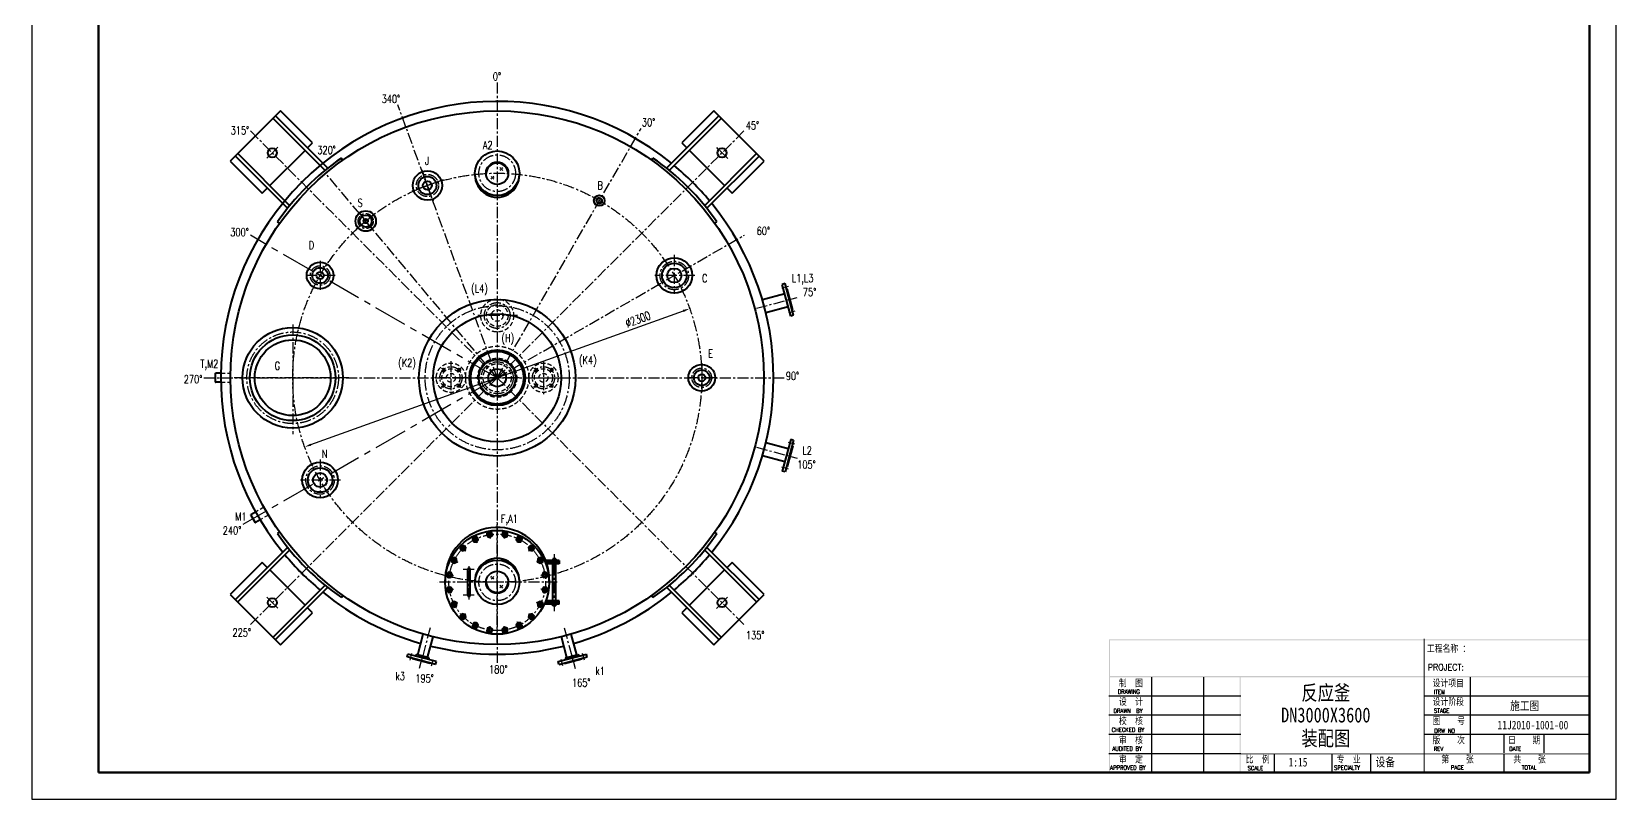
# Model space of a CAD drawing. Extents: x -25301 to -330, y -13680 to -1065.
# Drawn here: x -9240 to -330, y -13680 to -9364 of the extents above; entities that cross this region are included whole.
import ezdxf
from ezdxf.enums import TextEntityAlignment as Align

# ---------------------------------------------------------------- set-up
doc = ezdxf.new("R2010")
doc.units = 0
doc.header["$LTSCALE"] = 50
doc.header["$MEASUREMENT"] = 0
for name, pattern in [('CENTER', [2, 1.25, -0.25, 0.25, -0.25]), ('DASHED', [0.75, 0.5, -0.25]), ('DIVIDE', [1.25, 0.5, -0.25, 0, -0.25, 0, -0.25])]:
    doc.linetypes.add(name, pattern=pattern)
doc.layers.get('0').update_dxf_attribs({"linetype": 'CONTINUOUS'})
doc.layers.get('DEFPOINTS').update_dxf_attribs({"linetype": 'CONTINUOUS'})
doc.layers.add('1', color=7, linetype='CONTINUOUS', lineweight=40)
doc.layers.add('2', color=1, linetype='CONTINUOUS', lineweight=40)
for name, color, linetype in [('3', 3, 'CENTER'), ('6', 7, 'DIVIDE'), ('66666', 1, 'CONTINUOUS')]:
    doc.layers.add(name, color=color, linetype=linetype)
doc.styles.add('HZ', font='romans.shx', dxfattribs={"width": 0.7, "bigfont": 'hz1.shx'})
doc.styles.add('HZ1', font='romans.shx', dxfattribs={"width": 0.7, "bigfont": 'hz1.shx'})
doc.styles.add('ROMANC', font='romanc')
doc.styles.add('STYLE1', font='SimSun.ttf', dxfattribs={"width": 0.8})
doc.dimstyles.new('STANDARD$3', dxfattribs={"dimscale": 15, "dimtxt": 3.2, "dimasz": 2.5, "dimexe": 1, "dimexo": 0, "dimgap": 1.2, "dimtad": 1, "dimdec": 0, "dimzin": 0, "dimdsep": 46, "dimtxsty": 'HZ1', "dimcen": 0, "dimclrd": 7, "dimclre": 7, "dimclrt": 7, "dimadec": 0, "dimazin": 0, "dimtfac": 1, "dimtdec": 0, "dimtmove": 0, "dimatfit": 0, "dimfxl": 1, "dimtolj": 1, "dimtzin": 0, "dimarcsym": 0})

# ---------------------------------------------------------------- blocks, each defined once
blk = doc.blocks.new('*D90')
at = {"color": 7, "lineweight": -2}
blk.add_line((-7669.8, -11685.9), (-5575.7, -10933.9), dxfattribs=at)
at = {"color": 7}
for points in [[(-5577.8, -10928), (-5573.6, -10939.8), (-5540.4, -10921.2)], [(-7671.9, -11680), (-7667.7, -11691.8), (-7705.1, -11698.6)]]:
    blk.add_solid(points, dxfattribs=at)
at = {"layer": 'DEFPOINTS', "color": 0}
for p in [(-5540.4, -10921.2), (-7705.1, -11698.6)]:
    blk.add_point(p, dxfattribs=at)
at = {"color": 7, "insert": (-5831.5, -10981.1), "char_height": 48, "attachment_point": 5, "rotation": 19.7547, "style": 'HZ1'}
blk.add_mtext('\\A1;∅2300', dxfattribs=at)

msp = doc.modelspace()

# ---------------------------------------------------------------- linework, layer by layer
for p, q in [((-9240.2, -1064.7), (-9240.2, -13679.7)), ((-330.2, -13679.7), (-330.2, -1064.7)), ((-6658.4, -12432), (-6652.1, -12425.7)), ((-6657.3, -12441.5), (-6642.1, -12426.3)), ((-6647.8, -12442.6), (-6641.5, -12436.3)), ((-6608.1, -12481.6), (-6601.8, -12475.4)), ((-6607, -12491.2), (-6591.8, -12476)), ((-6597.4, -12492.3), (-6591.2, -12486)), ((-9240.2, -13679.7), (-330.2, -13679.7))]:
    msp.add_line(p, q)
at = {"color": 7, "linetype": 'ByBlock'}
for p, q in [((-6608.1, -10138.2), (-6601.8, -10144.4)), ((-6607, -10128.6), (-6591.8, -10143.8)), ((-6597.4, -10127.5), (-6591.2, -10133.8)), ((-6658.4, -10187.8), (-6652.1, -10194.1)), ((-6657.3, -10178.3), (-6642.1, -10193.5)), ((-6647.8, -10177.2), (-6641.5, -10183.5))]:
    msp.add_line(p, q, dxfattribs=at)
at = {"const_width": 13.5}
for points in [[(-480.2, -13529.7), (-480.2, -1214.7), (-8865.2, -1214.7), (-8865.2, -13529.7)], [(-8865.2, -13529.7), (-480.2, -13529.7)]]:
    msp.add_lwpolyline(points, dxfattribs=at)
at = {"color": 7, "linetype": 'ByBlock'}
msp.add_arc((-6048.6, -10314.1), 17.2, 90, 359.63394, dxfattribs=at)
at = {"layer": '1', "color": 1}
for p, q in [((-7840.4, -9809.4), (-8123.3, -10092.2)), ((-7882.9, -9851.8), (-7590, -10144.7)), ((-7868.7, -9837.7), (-7574.1, -10132.3)), ((-7660.8, -9989), (-7840.4, -9809.4)), ((-5376.8, -9837.7), (-5671.4, -10132.3)), ((-5362.6, -9851.8), (-5655.5, -10144.7)), ((-5405, -9809.4), (-5584.7, -9989)), ((-5122.2, -10092.2), (-5405, -9809.4)), ((-8095, -10063.9), (-7800.4, -10358.5)), ((-8080.9, -10049.8), (-7788, -10342.6)), ((-7901.2, -10229.5), (-7703.2, -10031.5)), ((-7689, -10017.3), (-7660.8, -9989)), ((-5584.7, -9989), (-5556.4, -10017.3)), ((-5542.3, -10031.5), (-5344.3, -10229.5)), ((-5164.6, -10049.8), (-5457.5, -10342.6)), ((-5150.5, -10063.9), (-5445.1, -10358.5)), ((-8123.3, -10092.2), (-7943.6, -10271.9)), ((-7490.1, -10087.9), (-7498.8, -10074.5)), ((-5755.4, -10087.9), (-5746.7, -10074.5)), ((-5301.9, -10271.9), (-5122.2, -10092.2)), ((-7943.6, -10271.9), (-7915.3, -10243.6)), ((-5330.2, -10243.6), (-5301.9, -10271.9)), ((-7844.7, -10442.6), (-7858.1, -10433.9)), ((-5400.8, -10442.6), (-5387.3, -10433.9)), ((-8208.2, -11285.9), (-8207.2, -11284.9)), ((-8208.2, -11285.9), (-8208.2, -11333.9)), ((-8176.5, -11284.9), (-8207.2, -11284.9)), ((-8208.2, -11333.9), (-8207.2, -11334.9)), ((-8176.5, -11334.9), (-8207.2, -11334.9)), ((-8007.8, -12081.8), (-8007.4, -12080.5)), ((-8007.8, -12081.8), (-7983.8, -12123.4)), ((-7980.9, -12065.2), (-8007.4, -12080.5)), ((-7955.9, -12108.5), (-7982.4, -12123.8)), ((-7983.8, -12123.4), (-7982.4, -12123.8)), ((-7844.7, -12177.2), (-7858.1, -12185.9)), ((-5400.8, -12177.2), (-5387.3, -12185.9)), ((-8095, -12555.9), (-7800.4, -12261.3)), ((-8080.9, -12570), (-7788, -12277.2)), ((-5164.6, -12570), (-5457.5, -12277.2)), ((-5150.5, -12555.9), (-5445.1, -12261.3)), ((-7943.6, -12347.9), (-8123.3, -12527.6)), ((-7915.3, -12376.2), (-7943.6, -12347.9)), ((-6274.1, -12337.6), (-6357.5, -12337.6)), ((-6274.1, -12346.7), (-6353.5, -12346.7)), ((-6274.1, -12355.8), (-6349.9, -12355.8)), ((-6292.2, -12328.6), (-6310.3, -12328.6)), ((-6310.3, -12328.6), (-6310.3, -12337.6)), ((-6310.3, -12564.1), (-6310.3, -12355.8)), ((-6292.2, -12328.6), (-6292.2, -12337.6)), ((-6292.2, -12564.1), (-6292.2, -12355.8)), ((-6274.1, -12337.6), (-6274.1, -12355.8)), ((-5301.9, -12347.9), (-5330.2, -12376.2)), ((-5122.2, -12527.6), (-5301.9, -12347.9)), ((-7703.2, -12588.3), (-7901.2, -12390.4)), ((-6788.5, -12532.4), (-6788.5, -12387.5)), ((-6774, -12532.4), (-6774, -12387.5)), ((-5344.3, -12390.4), (-5542.3, -12588.3)), ((-8123.3, -12527.6), (-7840.4, -12810.4)), ((-7882.9, -12768), (-7590, -12475.2)), ((-7868.7, -12782.2), (-7574.1, -12487.5)), ((-7490.1, -12531.9), (-7498.8, -12545.3)), ((-5755.4, -12531.9), (-5746.7, -12545.3)), ((-5376.8, -12782.2), (-5671.4, -12487.5)), ((-5362.6, -12768), (-5655.5, -12475.2)), ((-5405, -12810.4), (-5122.2, -12527.6)), ((-7840.4, -12810.4), (-7660.8, -12630.8)), ((-7660.8, -12630.8), (-7689, -12602.5)), ((-6274.1, -12582.2), (-6357.5, -12582.2)), ((-6274.1, -12573.1), (-6353.5, -12573.1)), ((-6274.1, -12564.1), (-6349.9, -12564.1)), ((-6310.3, -12591.2), (-6310.3, -12582.2)), ((-6292.2, -12591.2), (-6310.3, -12591.2)), ((-6292.2, -12591.2), (-6292.2, -12582.2)), ((-6274.1, -12582.2), (-6274.1, -12564.1)), ((-5556.4, -12602.5), (-5584.7, -12630.8)), ((-5584.7, -12630.8), (-5405, -12810.4))]:
    msp.add_line(p, q, dxfattribs=at)
at = {"layer": '1'}
msp.add_line((-6530.2, -10959.9), (-6530.2, -10959.9), dxfattribs=at)
at = {"layer": '1', "color": 1}
for points in [[(-6738.7, -12232.4), (-6729.8, -12218.7), (-6737.2, -12204.1), (-6753.5, -12203.3), (-6762.4, -12217), (-6755, -12231.5)], [(-6662.7, -12207.7), (-6650, -12197.4), (-6652.5, -12181.3), (-6667.8, -12175.4), (-6680.5, -12185.7), (-6678, -12201.8)], [(-6582.8, -12207.7), (-6567.5, -12201.8), (-6565, -12185.7), (-6577.7, -12175.4), (-6592.9, -12181.3), (-6595.5, -12197.4)], [(-6506.8, -12232.4), (-6490.5, -12231.5), (-6483.1, -12217), (-6492, -12203.3), (-6508.3, -12204.1), (-6515.7, -12218.7)], [(-6803.3, -12279.3), (-6799.1, -12263.6), (-6810.6, -12252), (-6826.4, -12256.2), (-6830.7, -12272), (-6819.1, -12283.6)], [(-6442.2, -12279.3), (-6426.4, -12283.6), (-6414.8, -12272), (-6419.1, -12256.2), (-6434.9, -12252), (-6446.4, -12263.6)], [(-6850.3, -12344), (-6851.1, -12327.7), (-6865.7, -12320.2), (-6879.4, -12329.1), (-6878.5, -12345.5), (-6864, -12352.9)], [(-6395.2, -12344), (-6381.5, -12352.9), (-6366.9, -12345.5), (-6366.1, -12329.1), (-6379.8, -12320.2), (-6394.4, -12327.7)], [(-6874.9, -12420), (-6880.8, -12404.7), (-6897, -12402.1), (-6907.2, -12414.8), (-6901.4, -12430.1), (-6885.2, -12432.7)], [(-6370.5, -12420), (-6360.2, -12432.7), (-6344.1, -12430.1), (-6338.2, -12414.8), (-6348.5, -12402.1), (-6364.7, -12404.7)], [(-6874.9, -12499.9), (-6885.2, -12487.1), (-6901.4, -12489.7), (-6907.2, -12505), (-6897, -12517.7), (-6880.8, -12515.1)], [(-6370.5, -12499.9), (-6364.7, -12515.1), (-6348.5, -12517.7), (-6338.2, -12505), (-6344.1, -12489.7), (-6360.2, -12487.1)], [(-6850.3, -12575.8), (-6864, -12566.9), (-6878.5, -12574.3), (-6879.4, -12590.7), (-6865.7, -12599.6), (-6851.1, -12592.2)], [(-6803.3, -12640.5), (-6819.1, -12636.2), (-6830.7, -12647.8), (-6826.4, -12663.6), (-6810.6, -12667.8), (-6799.1, -12656.3)], [(-6442.2, -12640.5), (-6446.4, -12656.3), (-6434.9, -12667.8), (-6419.1, -12663.6), (-6414.8, -12647.8), (-6426.4, -12636.2)], [(-6395.2, -12575.8), (-6394.4, -12592.2), (-6379.8, -12599.6), (-6366.1, -12590.7), (-6366.9, -12574.3), (-6381.5, -12566.9)], [(-6738.7, -12687.4), (-6755, -12688.3), (-6762.4, -12702.8), (-6753.5, -12716.6), (-6737.2, -12715.7), (-6729.8, -12701.1)], [(-6662.7, -12712.1), (-6678, -12718), (-6680.5, -12734.1), (-6667.8, -12744.4), (-6652.5, -12738.5), (-6650, -12722.4)], [(-6582.8, -12712.1), (-6595.5, -12722.4), (-6592.9, -12738.5), (-6577.7, -12744.4), (-6565, -12734.1), (-6567.5, -12718)], [(-6506.8, -12687.4), (-6515.7, -12701.1), (-6508.3, -12715.7), (-6492, -12716.6), (-6483.1, -12702.8), (-6490.5, -12688.3)]]:
    msp.add_lwpolyline(points, close=True, dxfattribs=at)
for centre, radius in [((-6622.7, -11309.9), 1500), ((-7887.3, -10045.3), 25.7), ((-6622.7, -10159.9), 125), ((-5358.2, -10045.3), 25.7), ((-6622.7, -10159.9), 62.5), ((-6622.7, -11309.9), 440), ((-6622.7, -11309.9), 360), ((-6622.7, -11309.9), 156.5), ((-6622.7, -11309.9), 148.5), ((-6622.7, -11309.9), 103.5), ((-6622.7, -12459.9), 292.1), ((-6665.2, -12191.6), 9.06), ((-6580.2, -12191.6), 9.06), ((-6814.9, -12267.8), 9.06), ((-6746.1, -12217.8), 9.06), ((-6499.4, -12217.8), 9.06), ((-6430.6, -12267.8), 9.06), ((-6864.8, -12336.6), 9.06), ((-6622.7, -12459.9), 125), ((-6380.7, -12336.6), 9.06), ((-6891.1, -12417.4), 9.06), ((-6622.7, -12459.9), 62.5), ((-6354.4, -12417.4), 9.06), ((-7887.3, -12574.5), 25.7), ((-6891.1, -12502.4), 9.06), ((-6354.4, -12502.4), 9.06), ((-5358.2, -12574.5), 25.7), ((-6864.8, -12583.3), 9.06), ((-6814.9, -12652), 9.06), ((-6430.6, -12652), 9.06), ((-6380.7, -12583.3), 9.06), ((-6746.1, -12702), 9.06), ((-6665.2, -12728.3), 9.06), ((-6580.2, -12728.3), 9.06), ((-6499.4, -12702), 9.06)]:
    msp.add_circle(centre, radius, dxfattribs=at)
for centre, radius, start, end in [((-6622.7, -11309.9), 1554, 50.90965, 219.09035), ((-6693.5, -11239.2), 1416, 124.66151, 145.33849), ((-6622.7, -10165.7), 62.6, 3.73488, 176.26531), ((-6552, -11239.2), 1416, 34.66151, 55.33849), ((-6622.7, -11309.9), 1554, 39.83121, 50.16879), ((-6622.7, -10170.1), 124.9, 178.43058, 1.56961), ((-6622.7, -11309.9), 1554, 320.90965, 39.09035), ((-6693.5, -11380.6), 1416, 214.66151, 235.33849), ((-6622.7, -12443.5), 292.5, 21.22378, 183.20667), ((-6552, -11380.6), 1416, 304.66151, 325.33849), ((-6622.7, -11309.9), 1554, 219.83121, 230.16879), ((-6781.2, -12387.5), 7.25, 0, 180), ((-6622.7, -12449.7), 124.9, 358.43039, 181.56942), ((-6622.7, -12443.5), 292.5, 356.79333, 17.4632), ((-6622.7, -11309.9), 1554, 309.83121, 320.16879), ((-6622.7, -12454.1), 62.6, 183.73469, 356.26512), ((-6622.7, -11309.9), 1554, 230.90965, 253.94915), ((-6781.2, -12532.4), 7.25, 180, 360), ((-6622.7, -11309.9), 1554, 286.05085, 309.09035), ((-6622.7, -11309.9), 1554, 256.05085, 283.94915)]:
    msp.add_arc(centre, radius, start, end, dxfattribs=at)
at = {"layer": '2'}
for p, q in [((-5003.5, -10780.8), (-5019.9, -10785.2)), ((-4955.9, -10958.5), (-5003.5, -10780.8)), ((-5006, -10837.3), (-5131.5, -10871)), ((-4972.3, -10962.9), (-5019.9, -10785.2)), ((-4992.5, -10810.4), (-4995.4, -10811.2)), ((-4961.1, -10927.3), (-4992.5, -10810.4)), ((-4986.3, -10910.8), (-5111.9, -10944.4)), ((-4955.9, -10958.5), (-4972.3, -10962.9)), ((-4961.1, -10927.3), (-4964, -10928.1)), ((-4972.3, -11656.9), (-5019.9, -11834.6)), ((-4955.9, -11661.3), (-5003.5, -11839)), ((-4955.9, -11661.3), (-4972.3, -11656.9)), ((-5006, -11782.5), (-5131.5, -11748.8)), ((-4986.3, -11709.1), (-5111.9, -11675.4)), ((-4961.1, -11692.5), (-4992.5, -11809.4)), ((-4961.1, -11692.5), (-4964, -11691.7)), ((-5003.5, -11839), (-5019.9, -11834.6)), ((-4992.5, -11809.4), (-4995.4, -11808.6)), ((-7069.7, -12867.8), (-7038.5, -12751.4)), ((-7014.6, -12882.5), (-6983.4, -12766.2)), ((-6230.9, -12882.5), (-6262, -12766.2)), ((-6175.8, -12867.8), (-6207, -12751.4)), ((-7128.7, -12879.4), (-7124.3, -12863)), ((-6969.3, -12922.1), (-7128.7, -12879.4)), ((-6964.9, -12905.7), (-7124.3, -12863)), ((-7099.1, -12890.5), (-7098.3, -12887.6)), ((-7000.5, -12916.9), (-7099.1, -12890.5)), ((-7076.9, -12865.8), (-7084.8, -12873.6)), ((-7007.4, -12884.4), (-7076.9, -12865.8)), ((-7007.4, -12884.4), (-7004.4, -12895.1)), ((-7000.5, -12916.9), (-6999.8, -12914)), ((-6969.3, -12922.1), (-6964.9, -12905.7)), ((-6280.6, -12905.7), (-6121.2, -12863)), ((-6276.2, -12922.1), (-6280.6, -12905.7)), ((-6276.2, -12922.1), (-6116.8, -12879.4)), ((-6245, -12916.9), (-6245.7, -12914)), ((-6245, -12916.9), (-6146.4, -12890.5)), ((-6238.1, -12884.4), (-6241, -12895.1)), ((-6238.1, -12884.4), (-6168.6, -12865.8)), ((-6168.6, -12865.8), (-6160.7, -12873.6)), ((-6146.4, -12890.5), (-6147.2, -12887.6)), ((-6116.8, -12879.4), (-6121.2, -12863))]:
    msp.add_line(p, q, dxfattribs=at)
for centre, radius in [((-7015.1, -10228.9), 82.5), ((-7015.1, -10228.9), 51), ((-7015.1, -10228.9), 25), ((-6048.6, -10314.1), 30), ((-6048.6, -10314.1), 15), ((-7361.9, -10429), 57.5), ((-7361.9, -10429), 34), ((-7361.9, -10429), 12.5), ((-7618.7, -10734.9), 75), ((-7618.7, -10734.9), 44), ((-5626.8, -10734.9), 100), ((-5626.8, -10734.9), 69), ((-7618.7, -10734.9), 20), ((-5626.8, -10734.9), 40), ((-7772.7, -11309.9), 282.5), ((-7772.7, -11309.9), 241), ((-7772.7, -11309.9), 213), ((-6622.7, -11309.9), 50), ((-5472.7, -11309.9), 75), ((-5472.7, -11309.9), 44), ((-5472.7, -11309.9), 20), ((-7618.7, -11884.9), 100), ((-7618.7, -11884.9), 69), ((-7618.7, -11884.9), 40)]:
    msp.add_circle(centre, radius, dxfattribs=at)
at = {"layer": '3'}
for p, q in [((-6622.7, -9649.7), (-6622.7, -12915.4)), ((-6622.7, -11309.9), (-7181, -9776.2)), ((-6622.7, -11309.9), (-8012.9, -9919.7)), ((-6622.7, -11309.9), (-5813.1, -9907.6)), ((-6622.7, -11309.9), (-5232.5, -9919.7)), ((-7855.7, -10013.7), (-7918.9, -10076.9)), ((-5326.6, -10076.9), (-5389.7, -10013.7)), ((-7047.1, -10141.1), (-6983.4, -10315.9)), ((-6622.7, -11309.9), (-7585.9, -10162)), ((-6926.4, -10196.6), (-7105.8, -10261.9)), ((-7414.6, -10473.1), (-7310.1, -10385.5)), ((-7403.4, -10379.6), (-7323.9, -10474.3)), ((-6622.7, -11309.9), (-5232.7, -10507.4)), ((-7618.7, -10652.9), (-7618.7, -10815.8)), ((-5626.8, -10619.1), (-5626.8, -10837.3)), ((-7534.4, -10734.9), (-7705.7, -10734.9)), ((-5512.1, -10734.9), (-5736.4, -10734.9)), ((-6622.7, -10853.7), (-6622.7, -11062.3)), ((-5164.5, -10919.2), (-4935.3, -10857.8)), ((-4985.4, -10796.6), (-5022.4, -10806.6)), ((-4948.8, -10935.9), (-4985.2, -10945.7)), ((-7772.7, -11010.5), (-7772.7, -11626.6)), ((-6508, -10959.9), (-6732.3, -10959.9)), ((-6882.7, -11216.4), (-6882.7, -11402.5)), ((-6622.7, -11187.9), (-6622.7, -11433)), ((-6362.7, -11216.4), (-6362.7, -11402.5)), ((-8271.8, -11309.9), (-5007.3, -11309.9)), ((-7456.1, -11309.9), (-8102.5, -11309.9)), ((-6622.7, -11309.9), (-8012.9, -12700.1)), ((-6788.3, -11309.9), (-6979.2, -11309.9)), ((-6919.5, -11273.1), (-6936.8, -11255.8)), ((-6846, -11273.1), (-6827.8, -11255)), ((-6499.7, -11309.9), (-6745.5, -11309.9)), ((-6622.7, -11309.9), (-5232.5, -12700.1)), ((-6457.1, -11309.9), (-6266.3, -11309.9)), ((-6399.5, -11273.1), (-6417.6, -11255)), ((-6326, -11273.1), (-6308.6, -11255.8)), ((-5388.5, -11309.9), (-5559.8, -11309.9)), ((-5472.7, -11227.9), (-5472.7, -11390.8)), ((-6919.2, -11346.3), (-6936.5, -11363.7)), ((-6846, -11346.7), (-6828.1, -11364.6)), ((-6399.5, -11346.7), (-6417.4, -11364.6)), ((-6326.3, -11346.3), (-6309, -11363.7)), ((-5164.5, -11700.6), (-4935.3, -11762)), ((-4948.8, -11683.9), (-4985.2, -11674.2)), ((-7618.7, -11769.1), (-7618.7, -11987.3)), ((-4985.4, -11823.2), (-5022.4, -11813.3)), ((-7503.9, -11884.9), (-7728.3, -11884.9)), ((-6755.3, -12199.7), (-6735.8, -12237.9)), ((-6668.4, -12171.4), (-6661.7, -12213.9)), ((-6622.7, -12798), (-6622.7, -12121.8)), ((-6577.1, -12171.4), (-6583.8, -12213.9)), ((-6490.1, -12199.7), (-6509.6, -12237.9)), ((-6829.3, -12253.4), (-6798.9, -12283.8)), ((-6416.2, -12253.4), (-6446.6, -12283.8)), ((-6883, -12327.3), (-6844.7, -12346.8)), ((-6781.2, -12556), (-6781.2, -12364.5)), ((-6362.5, -12327.3), (-6400.8, -12346.8)), ((-6301.2, -12621.4), (-6301.2, -12301.9)), ((-6284.6, -12459.9), (-6960.9, -12459.9)), ((-6911.2, -12414.2), (-6868.8, -12420.9)), ((-6752.4, -12387.5), (-6814.5, -12387.5)), ((-6334.3, -12414.2), (-6376.7, -12420.9)), ((-7918.9, -12542.9), (-7855.7, -12606.1)), ((-6911.2, -12505.6), (-6868.8, -12498.9)), ((-6752.4, -12532.4), (-6814.5, -12532.4)), ((-6334.3, -12505.6), (-6376.7, -12498.9)), ((-5389.7, -12606.1), (-5326.6, -12542.9)), ((-6883, -12592.5), (-6844.7, -12573)), ((-6829.3, -12666.4), (-6798.9, -12636.1)), ((-6416.2, -12666.4), (-6446.6, -12636.1)), ((-6362.5, -12592.5), (-6400.8, -12573)), ((-6999.5, -12715.9), (-7060.9, -12945.1)), ((-6755.3, -12720.1), (-6735.8, -12681.9)), ((-6668.4, -12748.4), (-6661.7, -12705.9)), ((-6577.1, -12748.4), (-6583.8, -12705.9)), ((-6490.1, -12720.1), (-6509.6, -12681.9)), ((-6246, -12715.9), (-6184.6, -12945.1)), ((-7112.9, -12897.6), (-7102.9, -12860.5)), ((-6991.9, -12929.2), (-6982.2, -12892.9)), ((-6253.6, -12929.2), (-6263.3, -12892.9)), ((-6132.6, -12897.6), (-6142.5, -12860.5))]:
    msp.add_line(p, q, dxfattribs=at)
at = {"layer": '3', "ltscale": 3}
for q in [(-8010.3, -10508.8), (-8052.7, -12135.5)]:
    msp.add_line((-6622.7, -11309.9), q, dxfattribs=at)
at = {"layer": '3', "linetype": 'DASHED'}
for p, q in [((-8176.5, -11284.9), (-8122.5, -11284.9)), ((-8176.5, -11334.9), (-8122.5, -11334.9)), ((-7934.1, -12038.2), (-7980.9, -12065.2)), ((-7909.1, -12081.5), (-7955.9, -12108.5))]:
    msp.add_line(p, q, dxfattribs=at)
at = {"layer": '3'}
for centre, radius in [((-6622.7, -10159.9), 103.1), ((-6622.7, -11309.9), 1150), ((-7015.1, -10228.9), 62.5), ((-7361.9, -10429), 42.5), ((-7618.7, -10734.9), 55), ((-5626.8, -10734.9), 80), ((-6622.7, -11309.9), 405), ((-6622.7, -10959.9), 72.5), ((-7772.7, -11309.9), 257.5), ((-6622.7, -11309.9), 90), ((-6882.7, -11309.9), 62.5), ((-6362.7, -11309.9), 62.5), ((-5472.7, -11309.9), 55), ((-7618.7, -11884.9), 80), ((-6622.7, -12459.9), 271.7), ((-6622.7, -12459.9), 103.1)]:
    msp.add_circle(centre, radius, dxfattribs=at)
at = {"layer": '3', "linetype": 'DASHED'}
for centre, radius in [((-6622.7, -10959.9), 92.5), ((-6622.7, -10959.9), 61), ((-6622.7, -10959.9), 32.5), ((-6622.7, -11309.9), 177.5), ((-6622.7, -11309.9), 110), ((-6882.7, -11309.9), 82.5), ((-6926.9, -11265.7), 9), ((-6882.7, -11309.9), 51), ((-6882.7, -11309.9), 25), ((-6838.5, -11265.7), 9), ((-6622.7, -11309.9), 79), ((-6362.7, -11309.9), 82.5), ((-6406.9, -11265.7), 9), ((-6362.7, -11309.9), 51), ((-6362.7, -11309.9), 25), ((-6318.5, -11265.7), 9), ((-6926.9, -11354.1), 9), ((-6838.5, -11354.1), 9), ((-6406.9, -11354.1), 9), ((-6318.5, -11354.1), 9)]:
    msp.add_circle(centre, radius, dxfattribs=at)
at = {"layer": '6', "color": 7, "linetype": 'Continuous'}
for p, q in [((-2943.2, -12993.1), (-2943.2, -13529.7)), ((-2651.8, -12993.1), (-2651.8, -13529.7)), ((-1152.3, -12993.1), (-1152.3, -13418.6)), ((-3183.5, -13097.7), (-2441.8, -13097.7)), ((-1410.2, -13097.7), (-480.2, -13097.7)), ((-3183.5, -13205.7), (-2441.8, -13205.7)), ((-1410.2, -13205.7), (-480.2, -13205.7)), ((-3183.5, -13313.7), (-2441.8, -13313.7)), ((-1410.2, -13313.7), (-480.2, -13313.7)), ((-960, -13418.6), (-960, -13313.7)), ((-735.9, -13418.6), (-735.9, -13313.7)), ((-3183.5, -13421.7), (-2441.8, -13421.7))]:
    msp.add_line(p, q, dxfattribs=at)
for points, const_width in [([(-1410.2, -13529.7), (-1410.2, -12776.3)], 4.5), ([(-1410.2, -13536.5), (-1410.2, -12783.1)], 4.5), ([(-2448.5, -13425.4), (-480.2, -13425.4)], 3.75)]:
    msp.add_lwpolyline(points, dxfattribs=dict(at, const_width=const_width))
at = {"layer": '66666', "color": 7}
for p, q in [((-2251.8, -13529.7), (-2251.8, -13425.4)), ((-1927.7, -13529.7), (-1927.7, -13425.4)), ((-1711.3, -13529.7), (-1711.3, -13425.4)), ((-960.2, -13529.7), (-960.2, -13425.4))]:
    msp.add_line(p, q, dxfattribs=at)
at = {"layer": '66666', "color": 7, "const_width": 4.5}
for points in [[(-480.2, -12776.3), (-480.2, -13529.7)], [(-3183.5, -13529.7), (-480.2, -13529.7)]]:
    msp.add_lwpolyline(points, dxfattribs=at)
at = {"layer": '66666', "color": 7}
for points in [[(-3183.5, -13529.7), (-3183.5, -12779.7), (-3176.8, -13529.7), (-3176.8, -12779.7)], [(-3183.5, -12779.7), (-483.5, -12779.7), (-3183.5, -12786.5), (-483.5, -12786.5)], [(-3183.5, -13536.5), (-3183.5, -12786.5), (-3176.8, -13536.5), (-3176.8, -12786.5)], [(-3180.2, -12986.3), (-480.2, -12986.3), (-3180.2, -12993.1), (-480.2, -12993.1)], [(-2448.5, -13529.7), (-2448.5, -12989.7), (-2441.8, -13529.7), (-2441.8, -12989.7)], [(-2448.5, -13418.6), (-483.5, -13418.6), (-2448.5, -13425.4), (-483.5, -13425.4)]]:
    msp.add_solid(points, dxfattribs=at)

# ---------------------------------------------------------------- texts
at = {"color": 7, "linetype": 'ByBlock', "style": 'HZ', "width": 0.75}
for s, p in [('0%%D', (-6624, -9616)), ('340%%d', (-7220.4, -9742.5)), ('30%%D', (-5771.6, -9873.9)), ('315%%D', (-8069.2, -9919.2)), ('A2', (-6675.6, -10001.6)), ('320%%D', (-7581.9, -10029.4)), ('J', (-7017.5, -10090.8)), ('B', (-6043.6, -10228)), ('S', (-7393.1, -10326.3)), ('60%%D', (-5126.2, -10484.4)), ('D', (-7666.8, -10564.3)), ('(L4)', (-6722.2, -10810.7)), ('C', (-5455.9, -10750.4)), ('L1,L3', (-4905.2, -10756.8)), ('75%%D', (-4866.4, -10828.2)), ('(H)', (-6562.8, -11089.6)), ('(K2)', (-7129.6, -11228.7)), ('(K4)', (-6113, -11214.2)), ('E', (-5423.8, -11173.9)), ('90%%D', (-4962.3, -11299.6)), ('L2', (-4879.8, -11718.6)), ('105%%D', (-4883.6, -11798))]:
    msp.add_text(s, height=45, dxfattribs=at).set_placement(p, align=Align.MIDDLE)
at = {"style": 'HZ', "width": 0.75}
for s, p in [('45%%d', (-5187.5, -9891.1)), ('300%%D', (-8071.4, -10491.3)), ('T,M2', (-8241.2, -11237.5)), ('G', (-7858.8, -11242.6)), ('270%%D', (-8332.9, -11318.2)), ('N', (-7592.7, -11736.6)), ('M1', (-8063.9, -12090.3)), ('F,A1', (-6554.4, -12109.3)), ('240%%D', (-8113.7, -12168.1)), ('225%%D', (-8059, -12742.1)), ('135%%D', (-5172, -12757.1)), ('k3', (-7168, -12987.1)), ('195%%D', (-7030.9, -12999.9)), ('180%%D', (-6616.3, -12949.1)), ('165%%D', (-6150, -13024)), ('k1', (-6044, -12958.1))]:
    msp.add_text(s, height=45, dxfattribs=at).set_placement(p, align=Align.MIDDLE)
at = {"layer": '6', "color": 7, "linetype": 'Continuous', "style": 'STYLE1', "width": 0.8}
for s, height, p in [('工程名称 ：', 39.27, (-1395.1, -12851.1)), ('制  图', 39.27, (-3127, -13045.2)), ('设计项目', 39.27, (-1363.2, -13045.3)), ('设  计', 39.27, (-3127, -13149.8)), ('设计阶段', 39.27, (-1363.2, -13149.9)), ('施工图', 48.75, (-927.2, -13178.7)), ('校  核', 39.27, (-3127, -13257.8)), ('图    号', 39.27, (-1363.2, -13257.9)), ('11J2010-1001-00', 48.75, (-998, -13286.7)), ('审  核', 39.27, (-3127, -13365.8)), ('版    次', 39.27, (-1363.2, -13365.9)), ('日    期', 39.27, (-939.2, -13365.9)), ('审  定', 39.27, (-3127, -13473.8)), ('比  例', 39.27, (-2414, -13473.8)), ('1:15', 48.75, (-2173, -13495.2)), ('专  业', 39.27, (-1902.3, -13473.8)), ('设备', 48.75, (-1683.7, -13495.2)), ('第    张', 39.27, (-1313.6, -13473.8)), ('共    张', 39.27, (-908.9, -13473.8))]:
    msp.add_text(s, height=height, dxfattribs=at).set_placement(p)
for s, p in [('反应釜', (-1963.6, -13079.3)), ('DN3000X3600', (-1963.6, -13206.3)), ('装配图', (-1963.6, -13335.6))]:
    msp.add_text(s, height=84, dxfattribs=at).set_placement(p, align=Align.MIDDLE)
at = {"layer": '66666', "color": 7, "style": 'ROMANC', "width": 0.9}
for s, height, p in [('PROJECT:', 36, (-1390.1, -12955.2)), ('DRAWING', 24, (-3133.6, -13087)), ('ITEM', 24, (-1355.5, -13088.7)), ('DRAWN  BY', 24, (-3157.5, -13194.5)), ('STAGE', 24, (-1355.5, -13193.3)), ('CHECKED BY', 24, (-3167.8, -13301)), ('DRW NO', 24, (-1354.1, -13306.7)), ('AUDITED BY', 24, (-3164.4, -13407.5)), ('REV', 24, (-1356.8, -13408)), ('DATE', 24, (-932.8, -13408)), ('APPROVED BY', 24, (-3176.3, -13514.4)), ('SCALE', 24, (-2403.6, -13516.5)), ('SPECIALTY', 24, (-1917.2, -13514.4)), ('PAGE', 24, (-1260.7, -13512.9)), ('TOTAL', 24, (-861.4, -13512.9))]:
    msp.add_text(s, height=height, dxfattribs=at).set_placement(p)

# ---------------------------------------------------------------- dimensions: what is measured, and where the dimension line sits
dim = msp.add_diameter_dim_2p(p1=(-7705.1, -11698.6), p2=(-5540.4, -10921.2), dimstyle='STANDARD$3')
dim.commit()
dim.dimension.update_dxf_attribs({"geometry": '*D90', "text_midpoint": (-5817.3, -11020.7), "dimtype": 163})

doc.saveas('drawing.dxf')
